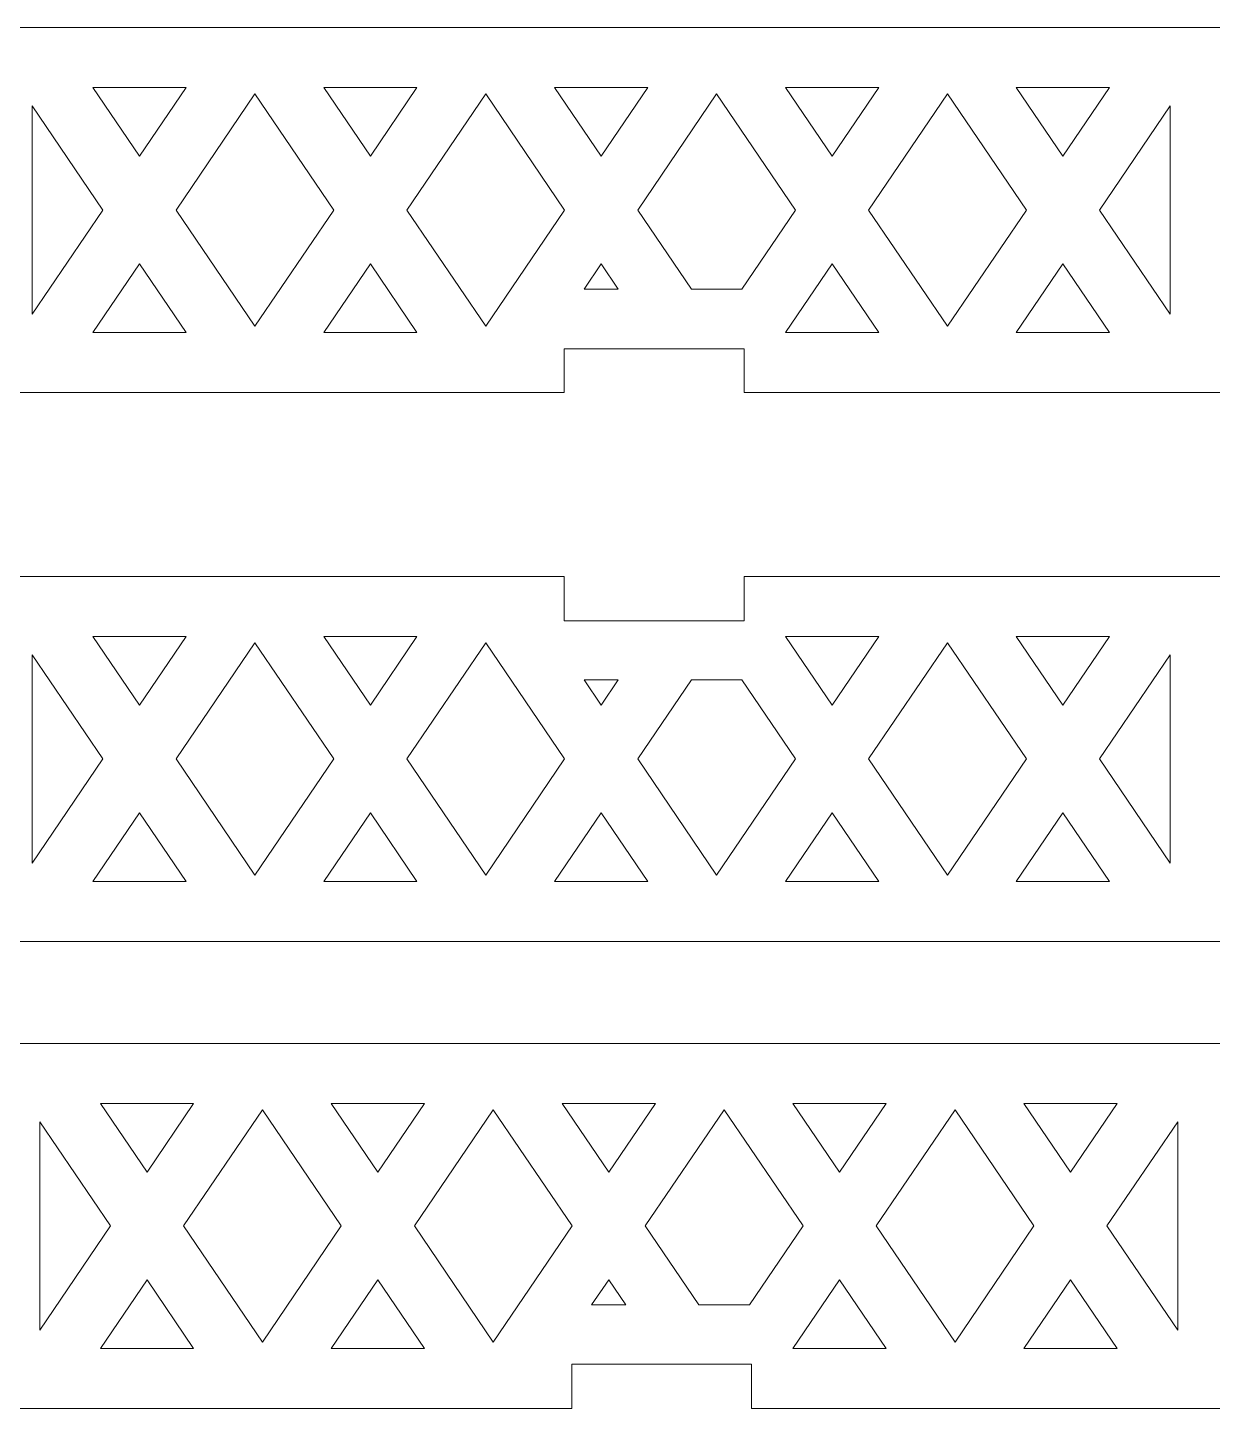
# Model space of a CAD drawing. Header units: millimetres. Extents: x -252 to 510, y -365 to 448.
# Drawn here: x -211.2 to -129.4, y -291.2 to -196 of the extents above; entities that cross this region are included whole.
import ezdxf

# ---------------------------------------------------------------- set-up
doc = ezdxf.new("R2010")
doc.units = ezdxf.units.MM
doc.header["$MEASUREMENT"] = 0
doc.layers.add('Capa 1', color=7, linetype='Continuous')

msp = doc.modelspace()

# ---------------------------------------------------------------- linework, layer by layer
at = {"layer": 'Capa 1', "color": 137, "lineweight": 9}
for points, knots in [([(-109.586, -221.1354), (-109.586, -221.1354), (-69.9958, -221.1354), (-69.9958, -221.1354), (-69.9958, -221.1354), (-69.9958, -221.1354), (-69.9958, -218.1214), (-69.9958, -218.1214), (-69.9958, -218.1214), (-69.9958, -218.1214), (-57.5958, -218.1214), (-57.5958, -218.1214), (-57.5958, -218.1214), (-57.5958, -218.1214), (-57.5958, -221.1354), (-57.5958, -221.1354), (-57.5958, -221.1354), (-57.5958, -221.1354), (-16.7592, -221.1354), (-16.7592, -221.1354), (-16.7592, -221.1354), (-16.7592, -221.1354), (-16.7592, -214.7505), (-16.7592, -214.7505), (-16.7592, -214.7505), (-16.7592, -214.7505), (-13.7549, -214.7505), (-13.7549, -214.7505), (-13.7549, -214.7505), (-13.7549, -214.7505), (-13.7549, -202.3569), (-13.7549, -202.3569), (-13.7549, -202.3569), (-13.7549, -202.3569), (-16.7592, -202.3569), (-16.7592, -202.3569), (-16.7592, -202.3569), (-16.7592, -202.3569), (-16.7592, -195.9749), (-16.7592, -195.9749), (-16.7592, -195.9749), (-16.7592, -195.9749), (-214.9687, -195.9749), (-214.9687, -195.9749), (-214.9687, -195.9749), (-214.9687, -195.9749), (-214.9687, -202.3569), (-214.9687, -202.3569), (-214.9687, -202.3569), (-214.9687, -202.3569), (-217.9731, -202.3569), (-217.9731, -202.3569), (-217.9731, -202.3569), (-217.9731, -202.3569), (-217.9731, -214.7505), (-217.9731, -214.7505), (-217.9731, -214.7505), (-217.9731, -214.7505), (-214.9687, -214.7505), (-214.9687, -214.7505), (-214.9687, -214.7505), (-214.9687, -214.7505), (-214.9687, -221.1354), (-214.9687, -221.1354), (-214.9687, -221.1354), (-214.9687, -221.1354), (-174.1416, -221.1354), (-174.1416, -221.1354), (-174.1416, -221.1354), (-174.1416, -221.1354), (-174.1416, -218.1214), (-174.1416, -218.1214), (-174.1416, -218.1214), (-174.1416, -218.1214), (-161.7416, -218.1214), (-161.7416, -218.1214), (-161.7416, -218.1214), (-161.7416, -218.1214), (-161.7416, -221.1354), (-161.7416, -221.1354), (-161.7416, -221.1354), (-161.7416, -221.1354), (-121.986, -221.1354), (-121.986, -221.1354), (-121.986, -221.1354), (-121.986, -221.1354), (-121.986, -218.0476), (-121.986, -218.0476), (-121.986, -218.0476), (-121.986, -218.0476), (-109.586, -218.0476), (-109.586, -218.0476), (-109.586, -218.0476), (-109.586, -218.0476), (-109.586, -221.1354), (-109.586, -221.1354)], [0, 0, 0, 0, 0.0416667, 0.0416667, 0.0416667, 0.0416667, 0.0833333, 0.0833333, 0.0833333, 0.0833333, 0.125, 0.125, 0.125, 0.125, 0.1666667, 0.1666667, 0.1666667, 0.1666667, 0.2083333, 0.2083333, 0.2083333, 0.2083333, 0.25, 0.25, 0.25, 0.25, 0.2916667, 0.2916667, 0.2916667, 0.2916667, 0.3333333, 0.3333333, 0.3333333, 0.3333333, 0.375, 0.375, 0.375, 0.375, 0.4166667, 0.4166667, 0.4166667, 0.4166667, 0.4583333, 0.4583333, 0.4583333, 0.4583333, 0.5, 0.5, 0.5, 0.5, 0.5416667, 0.5416667, 0.5416667, 0.5416667, 0.5833333, 0.5833333, 0.5833333, 0.5833333, 0.625, 0.625, 0.625, 0.625, 0.6666667, 0.6666667, 0.6666667, 0.6666667, 0.7083333, 0.7083333, 0.7083333, 0.7083333, 0.75, 0.75, 0.75, 0.75, 0.7916667, 0.7916667, 0.7916667, 0.7916667, 0.8333333, 0.8333333, 0.8333333, 0.8333333, 0.875, 0.875, 0.875, 0.875, 0.9166667, 0.9166667, 0.9166667, 0.9166667, 0.9583333, 0.9583333, 0.9583333, 0.9583333, 1, 1, 1, 1]), ([(-200.2221, -200.105), (-200.2221, -200.105), (-203.4397, -204.842), (-203.4397, -204.842), (-203.4397, -204.842), (-203.4397, -204.842), (-206.6572, -200.105), (-206.6572, -200.105), (-206.6572, -200.105), (-206.6572, -200.105), (-200.2221, -200.105), (-200.2221, -200.105)], [0, 0, 0, 0, 0.3333333, 0.3333333, 0.3333333, 0.3333333, 0.6666667, 0.6666667, 0.6666667, 0.6666667, 1, 1, 1, 1]), ([(-190.0379, -208.5539), (-190.0379, -208.5539), (-195.4784, -216.5654), (-195.4784, -216.5654), (-195.4784, -216.5654), (-195.4784, -216.5654), (-200.9184, -208.5539), (-200.9184, -208.5539), (-200.9184, -208.5539), (-200.9184, -208.5539), (-195.4784, -200.5447), (-195.4784, -200.5447), (-195.4784, -200.5447), (-195.4784, -200.5447), (-190.0379, -208.5539), (-190.0379, -208.5539)], [0, 0, 0, 0, 0.25, 0.25, 0.25, 0.25, 0.5, 0.5, 0.5, 0.5, 0.75, 0.75, 0.75, 0.75, 1, 1, 1, 1]), ([(-184.2991, -200.105), (-184.2991, -200.105), (-187.517, -204.842), (-187.517, -204.842), (-187.517, -204.842), (-187.517, -204.842), (-190.7342, -200.105), (-190.7342, -200.105), (-190.7342, -200.105), (-190.7342, -200.105), (-184.2991, -200.105), (-184.2991, -200.105)], [0, 0, 0, 0, 0.3333333, 0.3333333, 0.3333333, 0.3333333, 0.6666667, 0.6666667, 0.6666667, 0.6666667, 1, 1, 1, 1]), ([(-174.1145, -208.5539), (-174.1145, -208.5539), (-179.5553, -216.5654), (-179.5553, -216.5654), (-179.5553, -216.5654), (-179.5553, -216.5654), (-184.9954, -208.5539), (-184.9954, -208.5539), (-184.9954, -208.5539), (-184.9954, -208.5539), (-179.5553, -200.5447), (-179.5553, -200.5447), (-179.5553, -200.5447), (-179.5553, -200.5447), (-174.1145, -208.5539), (-174.1145, -208.5539)], [0, 0, 0, 0, 0.25, 0.25, 0.25, 0.25, 0.5, 0.5, 0.5, 0.5, 0.75, 0.75, 0.75, 0.75, 1, 1, 1, 1]), ([(-168.3762, -200.105), (-168.3762, -200.105), (-171.5951, -204.842), (-171.5951, -204.842), (-171.5951, -204.842), (-171.5951, -204.842), (-174.8113, -200.105), (-174.8113, -200.105), (-174.8113, -200.105), (-174.8113, -200.105), (-168.3762, -200.105), (-168.3762, -200.105)], [0, 0, 0, 0, 0.3333333, 0.3333333, 0.3333333, 0.3333333, 0.6666667, 0.6666667, 0.6666667, 0.6666667, 1, 1, 1, 1]), ([(-158.192, -208.5539), (-158.192, -208.5539), (-161.8907, -214.0009), (-161.8907, -214.0009), (-161.8907, -214.0009), (-161.8907, -214.0009), (-165.3743, -214.0009), (-165.3743, -214.0009), (-165.3743, -214.0009), (-165.3743, -214.0009), (-169.0729, -208.5539), (-169.0729, -208.5539), (-169.0729, -208.5539), (-169.0729, -208.5539), (-163.631, -200.5447), (-163.631, -200.5447), (-163.631, -200.5447), (-163.631, -200.5447), (-158.192, -208.5539), (-158.192, -208.5539)], [0, 0, 0, 0, 0.2, 0.2, 0.2, 0.2, 0.4, 0.4, 0.4, 0.4, 0.6, 0.6, 0.6, 0.6, 0.8, 0.8, 0.8, 0.8, 1, 1, 1, 1]), ([(-152.4534, -200.105), (-152.4534, -200.105), (-155.6697, -204.842), (-155.6697, -204.842), (-155.6697, -204.842), (-155.6697, -204.842), (-158.8888, -200.105), (-158.8888, -200.105), (-158.8888, -200.105), (-158.8888, -200.105), (-152.4534, -200.105), (-152.4534, -200.105)], [0, 0, 0, 0, 0.3333333, 0.3333333, 0.3333333, 0.3333333, 0.6666667, 0.6666667, 0.6666667, 0.6666667, 1, 1, 1, 1]), ([(-142.2693, -208.5539), (-142.2693, -208.5539), (-147.7086, -216.5654), (-147.7086, -216.5654), (-147.7086, -216.5654), (-147.7086, -216.5654), (-153.1503, -208.5539), (-153.1503, -208.5539), (-153.1503, -208.5539), (-153.1503, -208.5539), (-147.7086, -200.5447), (-147.7086, -200.5447), (-147.7086, -200.5447), (-147.7086, -200.5447), (-142.2693, -208.5539), (-142.2693, -208.5539)], [0, 0, 0, 0, 0.25, 0.25, 0.25, 0.25, 0.5, 0.5, 0.5, 0.5, 0.75, 0.75, 0.75, 0.75, 1, 1, 1, 1]), ([(-136.5309, -200.105), (-136.5309, -200.105), (-139.7473, -204.842), (-139.7473, -204.842), (-139.7473, -204.842), (-139.7473, -204.842), (-142.9662, -200.105), (-142.9662, -200.105), (-142.9662, -200.105), (-142.9662, -200.105), (-136.5309, -200.105), (-136.5309, -200.105)], [0, 0, 0, 0, 0.3333333, 0.3333333, 0.3333333, 0.3333333, 0.6666667, 0.6666667, 0.6666667, 0.6666667, 1, 1, 1, 1]), ([(-205.9607, -208.5539), (-205.9607, -208.5539), (-210.8376, -215.7361), (-210.8376, -215.7361), (-210.8376, -215.7361), (-210.8376, -215.7361), (-210.8376, -201.374), (-210.8376, -201.374), (-210.8376, -201.374), (-210.8376, -201.374), (-205.9607, -208.5539), (-205.9607, -208.5539)], [0, 0, 0, 0, 0.3333333, 0.3333333, 0.3333333, 0.3333333, 0.6666667, 0.6666667, 0.6666667, 0.6666667, 1, 1, 1, 1]), ([(-132.3502, -201.374), (-132.3502, -201.374), (-132.3502, -215.7361), (-132.3502, -215.7361), (-132.3502, -215.7361), (-132.3502, -215.7361), (-137.2276, -208.5539), (-137.2276, -208.5539), (-137.2276, -208.5539), (-137.2276, -208.5539), (-132.3502, -201.374), (-132.3502, -201.374)], [0, 0, 0, 0, 0.3333333, 0.3333333, 0.3333333, 0.3333333, 0.6666667, 0.6666667, 0.6666667, 0.6666667, 1, 1, 1, 1]), ([(-203.4397, -212.2653), (-203.4397, -212.2653), (-200.2221, -217.0053), (-200.2221, -217.0053), (-200.2221, -217.0053), (-200.2221, -217.0053), (-206.6572, -217.0053), (-206.6572, -217.0053), (-206.6572, -217.0053), (-206.6572, -217.0053), (-203.4397, -212.2653), (-203.4397, -212.2653)], [0, 0, 0, 0, 0.3333333, 0.3333333, 0.3333333, 0.3333333, 0.6666667, 0.6666667, 0.6666667, 0.6666667, 1, 1, 1, 1]), ([(-187.517, -212.2653), (-187.517, -212.2653), (-184.2991, -217.0053), (-184.2991, -217.0053), (-184.2991, -217.0053), (-184.2991, -217.0053), (-190.7342, -217.0053), (-190.7342, -217.0053), (-190.7342, -217.0053), (-190.7342, -217.0053), (-187.517, -212.2653), (-187.517, -212.2653)], [0, 0, 0, 0, 0.3333333, 0.3333333, 0.3333333, 0.3333333, 0.6666667, 0.6666667, 0.6666667, 0.6666667, 1, 1, 1, 1]), ([(-171.5951, -212.2653), (-171.5951, -212.2653), (-170.4159, -214.0009), (-170.4159, -214.0009), (-170.4159, -214.0009), (-170.4159, -214.0009), (-172.7713, -214.0009), (-172.7713, -214.0009), (-172.7713, -214.0009), (-172.7713, -214.0009), (-171.5951, -212.2653), (-171.5951, -212.2653)], [0, 0, 0, 0, 0.3333333, 0.3333333, 0.3333333, 0.3333333, 0.6666667, 0.6666667, 0.6666667, 0.6666667, 1, 1, 1, 1]), ([(-155.6697, -212.2653), (-155.6697, -212.2653), (-152.4534, -217.0053), (-152.4534, -217.0053), (-152.4534, -217.0053), (-152.4534, -217.0053), (-158.8888, -217.0053), (-158.8888, -217.0053), (-158.8888, -217.0053), (-158.8888, -217.0053), (-155.6697, -212.2653), (-155.6697, -212.2653)], [0, 0, 0, 0, 0.3333333, 0.3333333, 0.3333333, 0.3333333, 0.6666667, 0.6666667, 0.6666667, 0.6666667, 1, 1, 1, 1]), ([(-139.7473, -212.2653), (-139.7473, -212.2653), (-136.5309, -217.0053), (-136.5309, -217.0053), (-136.5309, -217.0053), (-136.5309, -217.0053), (-142.9662, -217.0053), (-142.9662, -217.0053), (-142.9662, -217.0053), (-142.9662, -217.0053), (-139.7473, -212.2653), (-139.7473, -212.2653)], [0, 0, 0, 0, 0.3333333, 0.3333333, 0.3333333, 0.3333333, 0.6666667, 0.6666667, 0.6666667, 0.6666667, 1, 1, 1, 1]), ([(-57.544, -236.8545), (-57.544, -236.8545), (-69.944, -236.8545), (-69.944, -236.8545), (-69.944, -236.8545), (-69.944, -236.8545), (-69.944, -233.8232), (-69.944, -233.8232), (-69.944, -233.8232), (-69.944, -233.8232), (-109.6408, -233.8232), (-109.6408, -233.8232), (-109.6408, -233.8232), (-109.6408, -233.8232), (-109.6408, -236.8104), (-109.6408, -236.8104), (-109.6408, -236.8104), (-109.6408, -236.8104), (-110.795, -236.8104), (-110.795, -236.8104), (-110.795, -236.8104), (-110.795, -236.8104), (-110.795, -236.8274), (-110.795, -236.8274), (-110.795, -236.8274), (-110.795, -236.8274), (-120.9341, -236.8274), (-120.9341, -236.8274), (-120.9341, -236.8274), (-120.9341, -236.8274), (-120.9341, -236.8104), (-120.9341, -236.8104), (-120.9341, -236.8104), (-120.9341, -236.8104), (-122.0408, -236.8104), (-122.0408, -236.8104), (-122.0408, -236.8104), (-122.0408, -236.8104), (-122.0408, -233.8232), (-122.0408, -233.8232), (-122.0408, -233.8232), (-122.0408, -233.8232), (-161.7416, -233.8232), (-161.7416, -233.8232), (-161.7416, -233.8232), (-161.7416, -233.8232), (-161.7416, -236.8698), (-161.7416, -236.8698), (-161.7416, -236.8698), (-161.7416, -236.8698), (-174.1416, -236.8698), (-174.1416, -236.8698), (-174.1416, -236.8698), (-174.1416, -236.8698), (-174.1416, -233.8232), (-174.1416, -233.8232), (-174.1416, -233.8232), (-174.1416, -233.8232), (-214.9687, -233.8232), (-214.9687, -233.8232), (-214.9687, -233.8232), (-214.9687, -233.8232), (-214.9687, -240.2053), (-214.9687, -240.2053), (-214.9687, -240.2053), (-214.9687, -240.2053), (-217.9731, -240.2053), (-217.9731, -240.2053), (-217.9731, -240.2053), (-217.9731, -240.2053), (-217.9731, -252.5988), (-217.9731, -252.5988), (-217.9731, -252.5988), (-217.9731, -252.5988), (-214.9687, -252.5988), (-214.9687, -252.5988), (-214.9687, -252.5988), (-214.9687, -252.5988), (-214.9687, -258.984), (-214.9687, -258.984), (-214.9687, -258.984), (-214.9687, -258.984), (-117.3951, -258.984), (-117.3951, -258.984), (-117.3951, -258.984), (-117.3951, -258.984), (-117.3951, -252.0602), (-117.3951, -252.0602), (-117.3951, -252.0602), (-117.3951, -252.0602), (-114.3951, -252.0602), (-114.3951, -252.0602), (-114.3951, -252.0602), (-114.3951, -252.0602), (-114.3951, -258.984), (-114.3951, -258.984), (-114.3951, -258.984), (-114.3951, -258.984), (-16.7592, -258.984), (-16.7592, -258.984), (-16.7592, -258.984), (-16.7592, -258.984), (-16.7592, -252.5988), (-16.7592, -252.5988), (-16.7592, -252.5988), (-16.7592, -252.5988), (-13.7549, -252.5988), (-13.7549, -252.5988), (-13.7549, -252.5988), (-13.7549, -252.5988), (-13.7549, -240.2053), (-13.7549, -240.2053), (-13.7549, -240.2053), (-13.7549, -240.2053), (-16.7592, -240.2053), (-16.7592, -240.2053), (-16.7592, -240.2053), (-16.7592, -240.2053), (-16.7592, -233.8232), (-16.7592, -233.8232), (-16.7592, -233.8232), (-16.7592, -233.8232), (-57.544, -233.8232), (-57.544, -233.8232), (-57.544, -233.8232), (-57.544, -233.8232), (-57.544, -236.8545), (-57.544, -236.8545)], [0, 0, 0, 0, 0.03125, 0.03125, 0.03125, 0.03125, 0.0625, 0.0625, 0.0625, 0.0625, 0.09375, 0.09375, 0.09375, 0.09375, 0.125, 0.125, 0.125, 0.125, 0.15625, 0.15625, 0.15625, 0.15625, 0.1875, 0.1875, 0.1875, 0.1875, 0.21875, 0.21875, 0.21875, 0.21875, 0.25, 0.25, 0.25, 0.25, 0.28125, 0.28125, 0.28125, 0.28125, 0.3125, 0.3125, 0.3125, 0.3125, 0.34375, 0.34375, 0.34375, 0.34375, 0.375, 0.375, 0.375, 0.375, 0.40625, 0.40625, 0.40625, 0.40625, 0.4375, 0.4375, 0.4375, 0.4375, 0.46875, 0.46875, 0.46875, 0.46875, 0.5, 0.5, 0.5, 0.5, 0.53125, 0.53125, 0.53125, 0.53125, 0.5625, 0.5625, 0.5625, 0.5625, 0.59375, 0.59375, 0.59375, 0.59375, 0.625, 0.625, 0.625, 0.625, 0.65625, 0.65625, 0.65625, 0.65625, 0.6875, 0.6875, 0.6875, 0.6875, 0.71875, 0.71875, 0.71875, 0.71875, 0.75, 0.75, 0.75, 0.75, 0.78125, 0.78125, 0.78125, 0.78125, 0.8125, 0.8125, 0.8125, 0.8125, 0.84375, 0.84375, 0.84375, 0.84375, 0.875, 0.875, 0.875, 0.875, 0.90625, 0.90625, 0.90625, 0.90625, 0.9375, 0.9375, 0.9375, 0.9375, 0.96875, 0.96875, 0.96875, 0.96875, 1, 1, 1, 1]), ([(-200.2221, -237.9533), (-200.2221, -237.9533), (-203.4397, -242.6906), (-203.4397, -242.6906), (-203.4397, -242.6906), (-203.4397, -242.6906), (-206.6572, -237.9533), (-206.6572, -237.9533), (-206.6572, -237.9533), (-206.6572, -237.9533), (-200.2221, -237.9533), (-200.2221, -237.9533)], [0, 0, 0, 0, 0.3333333, 0.3333333, 0.3333333, 0.3333333, 0.6666667, 0.6666667, 0.6666667, 0.6666667, 1, 1, 1, 1]), ([(-184.2991, -237.9533), (-184.2991, -237.9533), (-187.517, -242.6906), (-187.517, -242.6906), (-187.517, -242.6906), (-187.517, -242.6906), (-190.7342, -237.9533), (-190.7342, -237.9533), (-190.7342, -237.9533), (-190.7342, -237.9533), (-184.2991, -237.9533), (-184.2991, -237.9533)], [0, 0, 0, 0, 0.3333333, 0.3333333, 0.3333333, 0.3333333, 0.6666667, 0.6666667, 0.6666667, 0.6666667, 1, 1, 1, 1]), ([(-152.4534, -237.9533), (-152.4534, -237.9533), (-155.6697, -242.6906), (-155.6697, -242.6906), (-155.6697, -242.6906), (-155.6697, -242.6906), (-158.8888, -237.9533), (-158.8888, -237.9533), (-158.8888, -237.9533), (-158.8888, -237.9533), (-152.4534, -237.9533), (-152.4534, -237.9533)], [0, 0, 0, 0, 0.3333333, 0.3333333, 0.3333333, 0.3333333, 0.6666667, 0.6666667, 0.6666667, 0.6666667, 1, 1, 1, 1]), ([(-136.5309, -237.9533), (-136.5309, -237.9533), (-139.7473, -242.6906), (-139.7473, -242.6906), (-139.7473, -242.6906), (-139.7473, -242.6906), (-142.9662, -237.9533), (-142.9662, -237.9533), (-142.9662, -237.9533), (-142.9662, -237.9533), (-136.5309, -237.9533), (-136.5309, -237.9533)], [0, 0, 0, 0, 0.3333333, 0.3333333, 0.3333333, 0.3333333, 0.6666667, 0.6666667, 0.6666667, 0.6666667, 1, 1, 1, 1]), ([(-190.0379, -246.4021), (-190.0379, -246.4021), (-195.4784, -254.4137), (-195.4784, -254.4137), (-195.4784, -254.4137), (-195.4784, -254.4137), (-200.9184, -246.4021), (-200.9184, -246.4021), (-200.9184, -246.4021), (-200.9184, -246.4021), (-195.4784, -238.3932), (-195.4784, -238.3932), (-195.4784, -238.3932), (-195.4784, -238.3932), (-190.0379, -246.4021), (-190.0379, -246.4021)], [0, 0, 0, 0, 0.25, 0.25, 0.25, 0.25, 0.5, 0.5, 0.5, 0.5, 0.75, 0.75, 0.75, 0.75, 1, 1, 1, 1]), ([(-179.5553, -238.3932), (-179.5553, -238.3932), (-174.1145, -246.4021), (-174.1145, -246.4021), (-174.1145, -246.4021), (-174.1145, -246.4021), (-179.5553, -254.4137), (-179.5553, -254.4137), (-179.5553, -254.4137), (-179.5553, -254.4137), (-184.9954, -246.4021), (-184.9954, -246.4021), (-184.9954, -246.4021), (-184.9954, -246.4021), (-179.5553, -238.3932), (-179.5553, -238.3932)], [0, 0, 0, 0, 0.25, 0.25, 0.25, 0.25, 0.5, 0.5, 0.5, 0.5, 0.75, 0.75, 0.75, 0.75, 1, 1, 1, 1]), ([(-142.2693, -246.4021), (-142.2693, -246.4021), (-147.7086, -254.4137), (-147.7086, -254.4137), (-147.7086, -254.4137), (-147.7086, -254.4137), (-153.1503, -246.4021), (-153.1503, -246.4021), (-153.1503, -246.4021), (-153.1503, -246.4021), (-147.7086, -238.3932), (-147.7086, -238.3932), (-147.7086, -238.3932), (-147.7086, -238.3932), (-142.2693, -246.4021), (-142.2693, -246.4021)], [0, 0, 0, 0, 0.25, 0.25, 0.25, 0.25, 0.5, 0.5, 0.5, 0.5, 0.75, 0.75, 0.75, 0.75, 1, 1, 1, 1]), ([(-205.9607, -246.4021), (-205.9607, -246.4021), (-210.8376, -253.5845), (-210.8376, -253.5845), (-210.8376, -253.5845), (-210.8376, -253.5845), (-210.8376, -239.2222), (-210.8376, -239.2222), (-210.8376, -239.2222), (-210.8376, -239.2222), (-205.9607, -246.4021), (-205.9607, -246.4021)], [0, 0, 0, 0, 0.3333333, 0.3333333, 0.3333333, 0.3333333, 0.6666667, 0.6666667, 0.6666667, 0.6666667, 1, 1, 1, 1]), ([(-132.3502, -239.2222), (-132.3502, -239.2222), (-132.3502, -253.5845), (-132.3502, -253.5845), (-132.3502, -253.5845), (-132.3502, -253.5845), (-137.2276, -246.4021), (-137.2276, -246.4021), (-137.2276, -246.4021), (-137.2276, -246.4021), (-132.3502, -239.2222), (-132.3502, -239.2222)], [0, 0, 0, 0, 0.3333333, 0.3333333, 0.3333333, 0.3333333, 0.6666667, 0.6666667, 0.6666667, 0.6666667, 1, 1, 1, 1]), ([(-170.4159, -240.9579), (-170.4159, -240.9579), (-171.5951, -242.6906), (-171.5951, -242.6906), (-171.5951, -242.6906), (-171.5951, -242.6906), (-172.7713, -240.9579), (-172.7713, -240.9579), (-172.7713, -240.9579), (-172.7713, -240.9579), (-170.4159, -240.9579), (-170.4159, -240.9579)], [0, 0, 0, 0, 0.3333333, 0.3333333, 0.3333333, 0.3333333, 0.6666667, 0.6666667, 0.6666667, 0.6666667, 1, 1, 1, 1]), ([(-158.192, -246.4021), (-158.192, -246.4021), (-163.631, -254.4137), (-163.631, -254.4137), (-163.631, -254.4137), (-163.631, -254.4137), (-169.0729, -246.4021), (-169.0729, -246.4021), (-169.0729, -246.4021), (-169.0729, -246.4021), (-165.3743, -240.9579), (-165.3743, -240.9579), (-165.3743, -240.9579), (-165.3743, -240.9579), (-161.8907, -240.9579), (-161.8907, -240.9579), (-161.8907, -240.9579), (-161.8907, -240.9579), (-158.192, -246.4021), (-158.192, -246.4021)], [0, 0, 0, 0, 0.2, 0.2, 0.2, 0.2, 0.4, 0.4, 0.4, 0.4, 0.6, 0.6, 0.6, 0.6, 0.8, 0.8, 0.8, 0.8, 1, 1, 1, 1]), ([(-203.4397, -250.1139), (-203.4397, -250.1139), (-200.2221, -254.8538), (-200.2221, -254.8538), (-200.2221, -254.8538), (-200.2221, -254.8538), (-206.6572, -254.8538), (-206.6572, -254.8538), (-206.6572, -254.8538), (-206.6572, -254.8538), (-203.4397, -250.1139), (-203.4397, -250.1139)], [0, 0, 0, 0, 0.3333333, 0.3333333, 0.3333333, 0.3333333, 0.6666667, 0.6666667, 0.6666667, 0.6666667, 1, 1, 1, 1]), ([(-187.517, -250.1139), (-187.517, -250.1139), (-184.2991, -254.8538), (-184.2991, -254.8538), (-184.2991, -254.8538), (-184.2991, -254.8538), (-190.7342, -254.8538), (-190.7342, -254.8538), (-190.7342, -254.8538), (-190.7342, -254.8538), (-187.517, -250.1139), (-187.517, -250.1139)], [0, 0, 0, 0, 0.3333333, 0.3333333, 0.3333333, 0.3333333, 0.6666667, 0.6666667, 0.6666667, 0.6666667, 1, 1, 1, 1]), ([(-171.5951, -250.1139), (-171.5951, -250.1139), (-168.3762, -254.8538), (-168.3762, -254.8538), (-168.3762, -254.8538), (-168.3762, -254.8538), (-174.8113, -254.8538), (-174.8113, -254.8538), (-174.8113, -254.8538), (-174.8113, -254.8538), (-171.5951, -250.1139), (-171.5951, -250.1139)], [0, 0, 0, 0, 0.3333333, 0.3333333, 0.3333333, 0.3333333, 0.6666667, 0.6666667, 0.6666667, 0.6666667, 1, 1, 1, 1]), ([(-155.6697, -250.1139), (-155.6697, -250.1139), (-152.4534, -254.8538), (-152.4534, -254.8538), (-152.4534, -254.8538), (-152.4534, -254.8538), (-158.8888, -254.8538), (-158.8888, -254.8538), (-158.8888, -254.8538), (-158.8888, -254.8538), (-155.6697, -250.1139), (-155.6697, -250.1139)], [0, 0, 0, 0, 0.3333333, 0.3333333, 0.3333333, 0.3333333, 0.6666667, 0.6666667, 0.6666667, 0.6666667, 1, 1, 1, 1]), ([(-139.7473, -250.1139), (-139.7473, -250.1139), (-136.5309, -254.8538), (-136.5309, -254.8538), (-136.5309, -254.8538), (-136.5309, -254.8538), (-142.9662, -254.8538), (-142.9662, -254.8538), (-142.9662, -254.8538), (-142.9662, -254.8538), (-139.7473, -250.1139), (-139.7473, -250.1139)], [0, 0, 0, 0, 0.3333333, 0.3333333, 0.3333333, 0.3333333, 0.6666667, 0.6666667, 0.6666667, 0.6666667, 1, 1, 1, 1]), ([(-57.0251, -288.156), (-57.0251, -288.156), (-69.4251, -288.156), (-69.4251, -288.156), (-69.4251, -288.156), (-69.4251, -288.156), (-69.4251, -291.1873), (-69.4251, -291.1873), (-69.4251, -291.1873), (-69.4251, -291.1873), (-109.1219, -291.1873), (-109.1219, -291.1873), (-109.1219, -291.1873), (-109.1219, -291.1873), (-109.1219, -288.2001), (-109.1219, -288.2001), (-109.1219, -288.2001), (-109.1219, -288.2001), (-110.2761, -288.2001), (-110.2761, -288.2001), (-110.2761, -288.2001), (-110.2761, -288.2001), (-110.2761, -288.1831), (-110.2761, -288.1831), (-110.2761, -288.1831), (-110.2761, -288.1831), (-120.4152, -288.1831), (-120.4152, -288.1831), (-120.4152, -288.1831), (-120.4152, -288.1831), (-120.4152, -288.2001), (-120.4152, -288.2001), (-120.4152, -288.2001), (-120.4152, -288.2001), (-121.5219, -288.2001), (-121.5219, -288.2001), (-121.5219, -288.2001), (-121.5219, -288.2001), (-121.5219, -291.1873), (-121.5219, -291.1873), (-121.5219, -291.1873), (-121.5219, -291.1873), (-161.2227, -291.1873), (-161.2227, -291.1873), (-161.2227, -291.1873), (-161.2227, -291.1873), (-161.2227, -288.1407), (-161.2227, -288.1407), (-161.2227, -288.1407), (-161.2227, -288.1407), (-173.6227, -288.1407), (-173.6227, -288.1407), (-173.6227, -288.1407), (-173.6227, -288.1407), (-173.6227, -291.1873), (-173.6227, -291.1873), (-173.6227, -291.1873), (-173.6227, -291.1873), (-214.4498, -291.1873), (-214.4498, -291.1873), (-214.4498, -291.1873), (-214.4498, -291.1873), (-214.4498, -284.8052), (-214.4498, -284.8052), (-214.4498, -284.8052), (-214.4498, -284.8052), (-217.4542, -284.8052), (-217.4542, -284.8052), (-217.4542, -284.8052), (-217.4542, -284.8052), (-217.4542, -272.4117), (-217.4542, -272.4117), (-217.4542, -272.4117), (-217.4542, -272.4117), (-214.4498, -272.4117), (-214.4498, -272.4117), (-214.4498, -272.4117), (-214.4498, -272.4117), (-214.4498, -266.0265), (-214.4498, -266.0265), (-214.4498, -266.0265), (-214.4498, -266.0265), (-116.8762, -266.0265), (-116.8762, -266.0265), (-116.8762, -266.0265), (-116.8762, -266.0265), (-116.8762, -272.9503), (-116.8762, -272.9503), (-116.8762, -272.9503), (-116.8762, -272.9503), (-113.8762, -272.9503), (-113.8762, -272.9503), (-113.8762, -272.9503), (-113.8762, -272.9503), (-113.8762, -266.0265), (-113.8762, -266.0265), (-113.8762, -266.0265), (-113.8762, -266.0265), (-16.2403, -266.0265), (-16.2403, -266.0265), (-16.2403, -266.0265), (-16.2403, -266.0265), (-16.2403, -272.4117), (-16.2403, -272.4117), (-16.2403, -272.4117), (-16.2403, -272.4117), (-13.236, -272.4117), (-13.236, -272.4117), (-13.236, -272.4117), (-13.236, -272.4117), (-13.236, -284.8052), (-13.236, -284.8052), (-13.236, -284.8052), (-13.236, -284.8052), (-16.2403, -284.8052), (-16.2403, -284.8052), (-16.2403, -284.8052), (-16.2403, -284.8052), (-16.2403, -291.1873), (-16.2403, -291.1873), (-16.2403, -291.1873), (-16.2403, -291.1873), (-57.0251, -291.1873), (-57.0251, -291.1873), (-57.0251, -291.1873), (-57.0251, -291.1873), (-57.0251, -288.156), (-57.0251, -288.156)], [0, 0, 0, 0, 0.03125, 0.03125, 0.03125, 0.03125, 0.0625, 0.0625, 0.0625, 0.0625, 0.09375, 0.09375, 0.09375, 0.09375, 0.125, 0.125, 0.125, 0.125, 0.15625, 0.15625, 0.15625, 0.15625, 0.1875, 0.1875, 0.1875, 0.1875, 0.21875, 0.21875, 0.21875, 0.21875, 0.25, 0.25, 0.25, 0.25, 0.28125, 0.28125, 0.28125, 0.28125, 0.3125, 0.3125, 0.3125, 0.3125, 0.34375, 0.34375, 0.34375, 0.34375, 0.375, 0.375, 0.375, 0.375, 0.40625, 0.40625, 0.40625, 0.40625, 0.4375, 0.4375, 0.4375, 0.4375, 0.46875, 0.46875, 0.46875, 0.46875, 0.5, 0.5, 0.5, 0.5, 0.53125, 0.53125, 0.53125, 0.53125, 0.5625, 0.5625, 0.5625, 0.5625, 0.59375, 0.59375, 0.59375, 0.59375, 0.625, 0.625, 0.625, 0.625, 0.65625, 0.65625, 0.65625, 0.65625, 0.6875, 0.6875, 0.6875, 0.6875, 0.71875, 0.71875, 0.71875, 0.71875, 0.75, 0.75, 0.75, 0.75, 0.78125, 0.78125, 0.78125, 0.78125, 0.8125, 0.8125, 0.8125, 0.8125, 0.84375, 0.84375, 0.84375, 0.84375, 0.875, 0.875, 0.875, 0.875, 0.90625, 0.90625, 0.90625, 0.90625, 0.9375, 0.9375, 0.9375, 0.9375, 0.96875, 0.96875, 0.96875, 0.96875, 1, 1, 1, 1]), ([(-202.9208, -274.8966), (-202.9208, -274.8966), (-199.7032, -270.1567), (-199.7032, -270.1567), (-199.7032, -270.1567), (-199.7032, -270.1567), (-206.1383, -270.1567), (-206.1383, -270.1567), (-206.1383, -270.1567), (-206.1383, -270.1567), (-202.9208, -274.8966), (-202.9208, -274.8966)], [0, 0, 0, 0, 0.3333333, 0.3333333, 0.3333333, 0.3333333, 0.6666667, 0.6666667, 0.6666667, 0.6666667, 1, 1, 1, 1]), ([(-186.9981, -274.8966), (-186.9981, -274.8966), (-183.7802, -270.1567), (-183.7802, -270.1567), (-183.7802, -270.1567), (-183.7802, -270.1567), (-190.2153, -270.1567), (-190.2153, -270.1567), (-190.2153, -270.1567), (-190.2153, -270.1567), (-186.9981, -274.8966), (-186.9981, -274.8966)], [0, 0, 0, 0, 0.3333333, 0.3333333, 0.3333333, 0.3333333, 0.6666667, 0.6666667, 0.6666667, 0.6666667, 1, 1, 1, 1]), ([(-171.0762, -274.8966), (-171.0762, -274.8966), (-167.8573, -270.1567), (-167.8573, -270.1567), (-167.8573, -270.1567), (-167.8573, -270.1567), (-174.2924, -270.1567), (-174.2924, -270.1567), (-174.2924, -270.1567), (-174.2924, -270.1567), (-171.0762, -274.8966), (-171.0762, -274.8966)], [0, 0, 0, 0, 0.3333333, 0.3333333, 0.3333333, 0.3333333, 0.6666667, 0.6666667, 0.6666667, 0.6666667, 1, 1, 1, 1]), ([(-155.1508, -274.8966), (-155.1508, -274.8966), (-151.9345, -270.1567), (-151.9345, -270.1567), (-151.9345, -270.1567), (-151.9345, -270.1567), (-158.3699, -270.1567), (-158.3699, -270.1567), (-158.3699, -270.1567), (-158.3699, -270.1567), (-155.1508, -274.8966), (-155.1508, -274.8966)], [0, 0, 0, 0, 0.3333333, 0.3333333, 0.3333333, 0.3333333, 0.6666667, 0.6666667, 0.6666667, 0.6666667, 1, 1, 1, 1]), ([(-139.2284, -274.8966), (-139.2284, -274.8966), (-136.012, -270.1567), (-136.012, -270.1567), (-136.012, -270.1567), (-136.012, -270.1567), (-142.4473, -270.1567), (-142.4473, -270.1567), (-142.4473, -270.1567), (-142.4473, -270.1567), (-139.2284, -274.8966), (-139.2284, -274.8966)], [0, 0, 0, 0, 0.3333333, 0.3333333, 0.3333333, 0.3333333, 0.6666667, 0.6666667, 0.6666667, 0.6666667, 1, 1, 1, 1]), ([(-189.519, -278.6084), (-189.519, -278.6084), (-194.9595, -270.5968), (-194.9595, -270.5968), (-194.9595, -270.5968), (-194.9595, -270.5968), (-200.3995, -278.6084), (-200.3995, -278.6084), (-200.3995, -278.6084), (-200.3995, -278.6084), (-194.9595, -286.6173), (-194.9595, -286.6173), (-194.9595, -286.6173), (-194.9595, -286.6173), (-189.519, -278.6084), (-189.519, -278.6084)], [0, 0, 0, 0, 0.25, 0.25, 0.25, 0.25, 0.5, 0.5, 0.5, 0.5, 0.75, 0.75, 0.75, 0.75, 1, 1, 1, 1]), ([(-179.0364, -286.6173), (-179.0364, -286.6173), (-173.5956, -278.6084), (-173.5956, -278.6084), (-173.5956, -278.6084), (-173.5956, -278.6084), (-179.0364, -270.5968), (-179.0364, -270.5968), (-179.0364, -270.5968), (-179.0364, -270.5968), (-184.4765, -278.6084), (-184.4765, -278.6084), (-184.4765, -278.6084), (-184.4765, -278.6084), (-179.0364, -286.6173), (-179.0364, -286.6173)], [0, 0, 0, 0, 0.25, 0.25, 0.25, 0.25, 0.5, 0.5, 0.5, 0.5, 0.75, 0.75, 0.75, 0.75, 1, 1, 1, 1]), ([(-157.6731, -278.6084), (-157.6731, -278.6084), (-163.1121, -270.5968), (-163.1121, -270.5968), (-163.1121, -270.5968), (-163.1121, -270.5968), (-168.554, -278.6084), (-168.554, -278.6084), (-168.554, -278.6084), (-168.554, -278.6084), (-164.8554, -284.0526), (-164.8554, -284.0526), (-164.8554, -284.0526), (-164.8554, -284.0526), (-161.3718, -284.0526), (-161.3718, -284.0526), (-161.3718, -284.0526), (-161.3718, -284.0526), (-157.6731, -278.6084), (-157.6731, -278.6084)], [0, 0, 0, 0, 0.2, 0.2, 0.2, 0.2, 0.4, 0.4, 0.4, 0.4, 0.6, 0.6, 0.6, 0.6, 0.8, 0.8, 0.8, 0.8, 1, 1, 1, 1]), ([(-141.7504, -278.6084), (-141.7504, -278.6084), (-147.1897, -270.5968), (-147.1897, -270.5968), (-147.1897, -270.5968), (-147.1897, -270.5968), (-152.6314, -278.6084), (-152.6314, -278.6084), (-152.6314, -278.6084), (-152.6314, -278.6084), (-147.1897, -286.6173), (-147.1897, -286.6173), (-147.1897, -286.6173), (-147.1897, -286.6173), (-141.7504, -278.6084), (-141.7504, -278.6084)], [0, 0, 0, 0, 0.25, 0.25, 0.25, 0.25, 0.5, 0.5, 0.5, 0.5, 0.75, 0.75, 0.75, 0.75, 1, 1, 1, 1]), ([(-205.4418, -278.6084), (-205.4418, -278.6084), (-210.3187, -271.426), (-210.3187, -271.426), (-210.3187, -271.426), (-210.3187, -271.426), (-210.3187, -285.7883), (-210.3187, -285.7883), (-210.3187, -285.7883), (-210.3187, -285.7883), (-205.4418, -278.6084), (-205.4418, -278.6084)], [0, 0, 0, 0, 0.3333333, 0.3333333, 0.3333333, 0.3333333, 0.6666667, 0.6666667, 0.6666667, 0.6666667, 1, 1, 1, 1]), ([(-131.8313, -285.7883), (-131.8313, -285.7883), (-131.8313, -271.426), (-131.8313, -271.426), (-131.8313, -271.426), (-131.8313, -271.426), (-136.7087, -278.6084), (-136.7087, -278.6084), (-136.7087, -278.6084), (-136.7087, -278.6084), (-131.8313, -285.7883), (-131.8313, -285.7883)], [0, 0, 0, 0, 0.3333333, 0.3333333, 0.3333333, 0.3333333, 0.6666667, 0.6666667, 0.6666667, 0.6666667, 1, 1, 1, 1]), ([(-199.7032, -287.0572), (-199.7032, -287.0572), (-202.9208, -282.3199), (-202.9208, -282.3199), (-202.9208, -282.3199), (-202.9208, -282.3199), (-206.1383, -287.0572), (-206.1383, -287.0572), (-206.1383, -287.0572), (-206.1383, -287.0572), (-199.7032, -287.0572), (-199.7032, -287.0572)], [0, 0, 0, 0, 0.3333333, 0.3333333, 0.3333333, 0.3333333, 0.6666667, 0.6666667, 0.6666667, 0.6666667, 1, 1, 1, 1]), ([(-183.7802, -287.0572), (-183.7802, -287.0572), (-186.9981, -282.3199), (-186.9981, -282.3199), (-186.9981, -282.3199), (-186.9981, -282.3199), (-190.2153, -287.0572), (-190.2153, -287.0572), (-190.2153, -287.0572), (-190.2153, -287.0572), (-183.7802, -287.0572), (-183.7802, -287.0572)], [0, 0, 0, 0, 0.3333333, 0.3333333, 0.3333333, 0.3333333, 0.6666667, 0.6666667, 0.6666667, 0.6666667, 1, 1, 1, 1]), ([(-169.897, -284.0526), (-169.897, -284.0526), (-171.0762, -282.3199), (-171.0762, -282.3199), (-171.0762, -282.3199), (-171.0762, -282.3199), (-172.2524, -284.0526), (-172.2524, -284.0526), (-172.2524, -284.0526), (-172.2524, -284.0526), (-169.897, -284.0526), (-169.897, -284.0526)], [0, 0, 0, 0, 0.3333333, 0.3333333, 0.3333333, 0.3333333, 0.6666667, 0.6666667, 0.6666667, 0.6666667, 1, 1, 1, 1]), ([(-151.9345, -287.0572), (-151.9345, -287.0572), (-155.1508, -282.3199), (-155.1508, -282.3199), (-155.1508, -282.3199), (-155.1508, -282.3199), (-158.3699, -287.0572), (-158.3699, -287.0572), (-158.3699, -287.0572), (-158.3699, -287.0572), (-151.9345, -287.0572), (-151.9345, -287.0572)], [0, 0, 0, 0, 0.3333333, 0.3333333, 0.3333333, 0.3333333, 0.6666667, 0.6666667, 0.6666667, 0.6666667, 1, 1, 1, 1]), ([(-136.012, -287.0572), (-136.012, -287.0572), (-139.2284, -282.3199), (-139.2284, -282.3199), (-139.2284, -282.3199), (-139.2284, -282.3199), (-142.4473, -287.0572), (-142.4473, -287.0572), (-142.4473, -287.0572), (-142.4473, -287.0572), (-136.012, -287.0572), (-136.012, -287.0572)], [0, 0, 0, 0, 0.3333333, 0.3333333, 0.3333333, 0.3333333, 0.6666667, 0.6666667, 0.6666667, 0.6666667, 1, 1, 1, 1])]:
    msp.add_open_spline(points, degree=3, knots=knots, dxfattribs=at)

doc.saveas('drawing.dxf')
